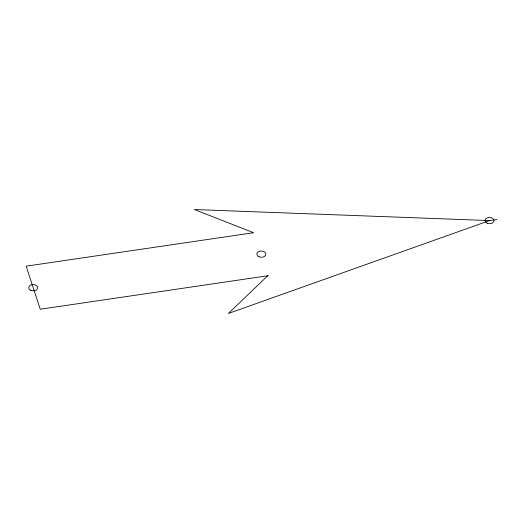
<?xml version="1.0" encoding="UTF-8"?>
<svg xmlns="http://www.w3.org/2000/svg" width="523" height="523" viewBox="0 0 523 523"><rect width="100%" height="100%" fill="white"/><g stroke="black" fill="none" stroke-linecap="round" stroke-linejoin="round"><path stroke-width="0.78" d="M267.711 275.778L228.388 313.473L489.528 220.582L496.85 219.51M268.423 275.673L40.264 309.237L26.15 266.174L253.596 232.715L194.314 209.527L489.528 220.582M30.831 290.33A4.491 3.138 1.6 0 0 37.695 287.879A4.491 3.138 1.6 0 0 31.099 284.898A4.491 3.138 1.6 0 0 30.831 290.33M487.148 223.216A4.491 3.138 1.6 0 0 494.013 220.758A4.491 3.138 1.6 0 0 487.423 217.777A4.491 3.138 1.6 0 0 487.148 223.216M258.99 256.773A4.491 3.138 1.6 0 0 265.854 254.315A4.491 3.138 1.6 0 0 259.264 251.341A4.491 3.138 1.6 0 0 258.99 256.773"/></g></svg>
